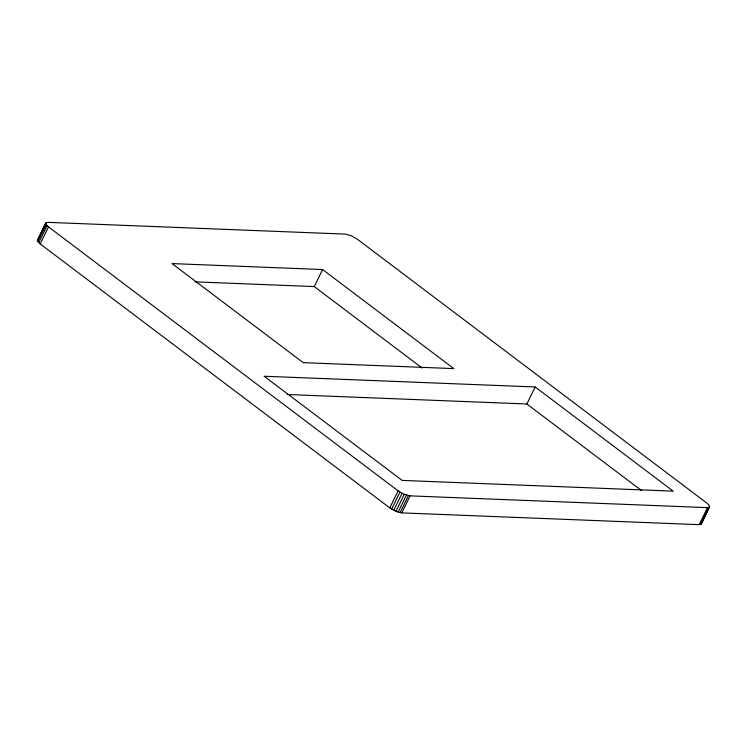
<?xml version="1.0" encoding="UTF-8"?>
<svg xmlns="http://www.w3.org/2000/svg" width="747" height="747" viewBox="0 0 747 747"><rect width="100%" height="100%" fill="white"/><g stroke="black" fill="none" stroke-linecap="round" stroke-linejoin="round"><path stroke-width="1.12" d="M37.35 240.609L45.847 222.867L47.827 222.335L345.217 234.11L351.071 235.669L357.215 239.124L706.811 503.067L709.23 505.439L709.491 507.11L701.153 524.133L699.173 524.665L401.783 512.89L395.929 511.331L389.785 507.876L40.189 243.933L37.35 240.609L45.847 222.867M701.153 524.133L709.65 506.391M38.732 238.461L40.198 235.454M42.654 230.45L46.575 222.438M37.77 241.561L46.109 224.539L45.688 223.577M38.732 242.7L47.07 225.669L46.109 224.539M40.189 243.933L48.527 226.901L47.07 225.669M194.958 281.852L314.263 286.577L322.601 269.546L453.803 368.607L303.226 362.65L172.025 263.588L322.601 269.546M389.785 507.876L398.123 490.844L48.527 226.901M391.624 509.118L399.962 492.096L398.123 490.844M393.716 510.294L402.054 493.272L399.962 492.096M395.929 511.331L404.267 494.299L410.122 495.868L707.521 507.643L709.491 507.11M398.104 512.134L406.443 495.112M400.103 512.666L408.441 495.644M401.783 512.89L410.122 495.868M287.221 394.509L526.859 403.996L535.197 386.974L673.178 491.143L402.138 480.405L264.158 376.236L535.197 386.974M699.173 524.665L707.521 507.643M700.425 524.562L708.763 507.54M37.509 239.89L38.237 239.46M402.054 493.272L404.267 494.299M526.859 403.996L641.692 490.686M314.263 286.577L422.204 368.066M700.891 522.461L701.312 523.423"/></g></svg>
